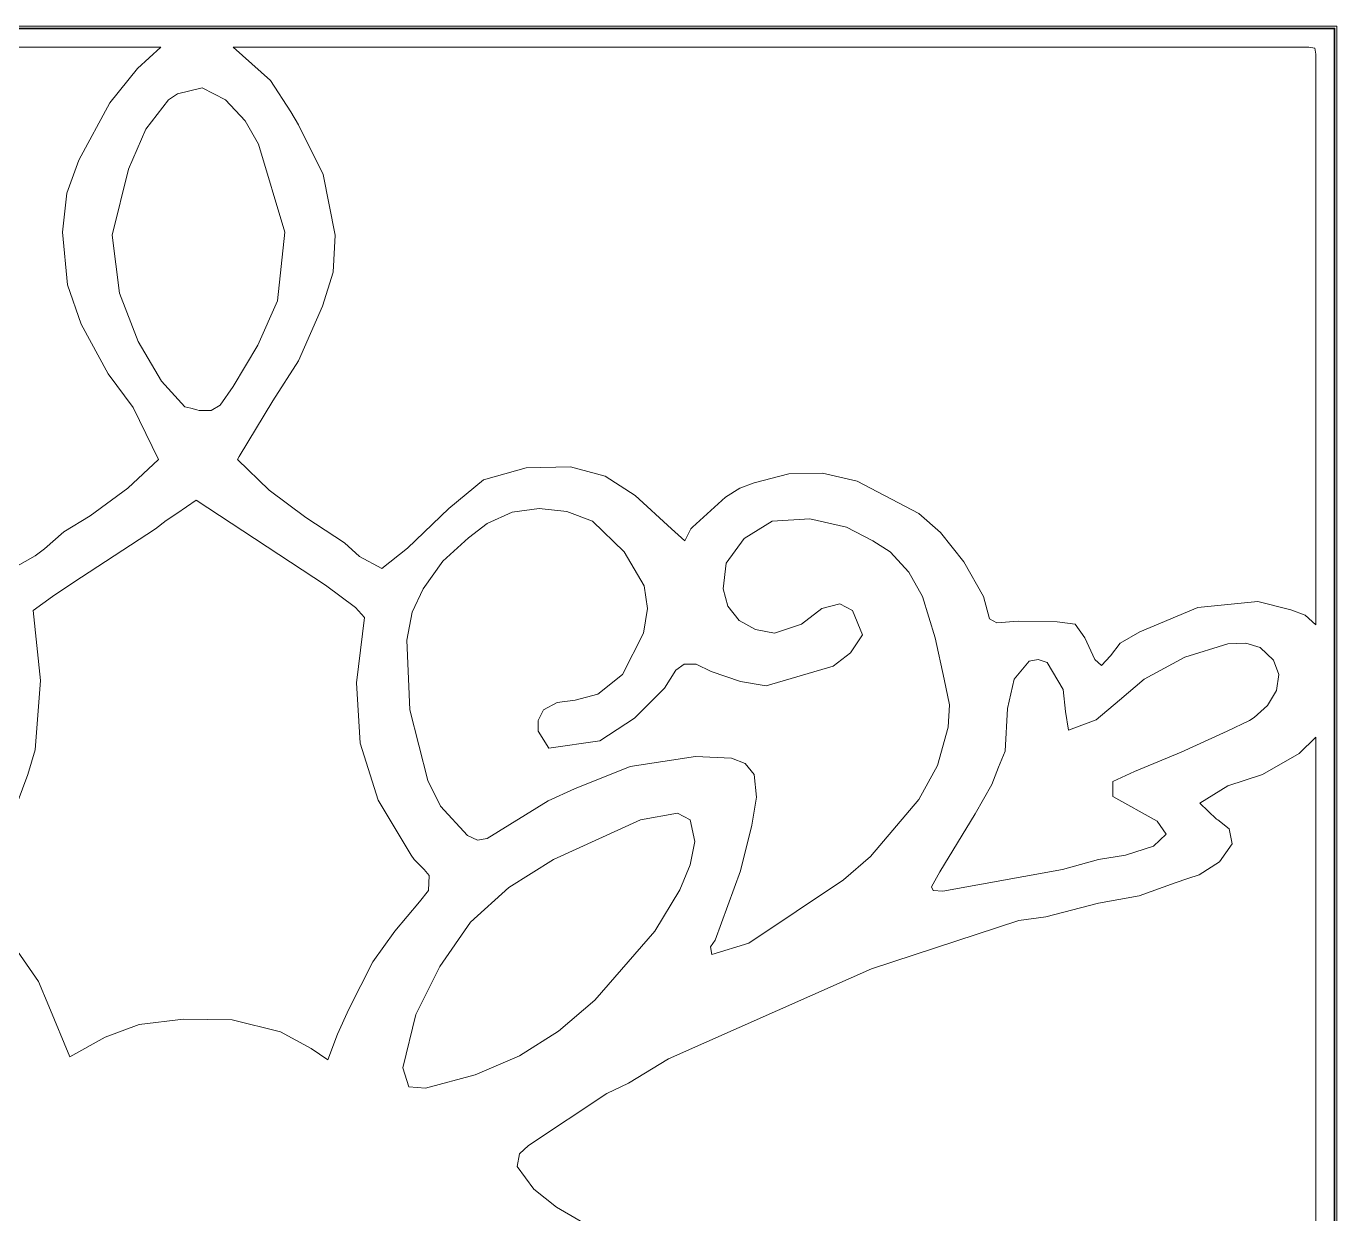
# Model space of a CAD drawing. Header units: millimetres. Extents: x -423 to 44, y -358 to 68.
# Drawn here: x -368.2 to -324.62, y -299.22 to -259.75 of the extents above; entities that cross this region are included whole.
import ezdxf

# ---------------------------------------------------------------- set-up
doc = ezdxf.new("R2010")
doc.units = ezdxf.units.MM
doc.header["$MEASUREMENT"] = 0
doc.layers.add('Capa 1', color=7, linetype='Continuous')

msp = doc.modelspace()

# ---------------------------------------------------------------- linework, layer by layer
at = {"layer": 'Capa 1', "color": 250, "lineweight": 5}
for points, knots in [([(-400.325, -335.45), (-400.325, -335.45), (-324.625, -335.45), (-324.625, -335.45), (-324.625, -335.45), (-324.625, -335.45), (-324.625, -259.75), (-324.625, -259.75), (-324.625, -259.75), (-324.625, -259.75), (-400.325, -259.75), (-400.325, -259.75), (-400.325, -259.75), (-400.325, -259.75), (-400.325, -335.45), (-400.325, -335.45)], [0, 0, 0, 0, 0.2, 0.2, 0.2, 0.2, 0.4, 0.4, 0.4, 0.4, 0.6, 0.6, 0.6, 0.6, 1, 1, 1, 1]), ([(-399.625, -279.55), (-399.625, -279.55), (-399.05, -279.1499), (-399.05, -279.1499), (-399.05, -279.1499), (-399.05, -279.1499), (-398.3, -278.925), (-398.3, -278.925), (-398.3, -278.925), (-398.3, -278.925), (-396.75, -278.85), (-396.75, -278.85), (-396.75, -278.85), (-396.75, -278.85), (-394.625, -279.35), (-394.625, -279.35), (-394.625, -279.35), (-394.625, -279.35), (-393.55, -279.9), (-393.55, -279.9), (-393.55, -279.9), (-393.55, -279.9), (-392.825, -280.55), (-392.825, -280.55), (-392.825, -280.55), (-392.825, -280.55), (-392.65, -280.825), (-392.65, -280.825), (-392.65, -280.825), (-392.65, -280.825), (-392.35, -280.9249), (-392.35, -280.9249), (-392.35, -280.9249), (-392.35, -280.9249), (-392.1, -280.175), (-392.1, -280.175), (-392.1, -280.175), (-392.1, -280.175), (-391.75, -279.725), (-391.75, -279.725), (-391.75, -279.725), (-391.75, -279.725), (-391.25, -279.475), (-391.25, -279.475), (-391.25, -279.475), (-391.25, -279.475), (-390.075, -279.4), (-390.075, -279.4), (-390.075, -279.4), (-390.075, -279.4), (-389.05, -279.525), (-389.05, -279.525), (-389.05, -279.525), (-389.05, -279.525), (-388.825, -279.35), (-388.825, -279.35), (-388.825, -279.35), (-388.825, -279.35), (-388.625, -278.825), (-388.625, -278.825), (-388.625, -278.825), (-388.625, -278.825), (-388.25, -278.075), (-388.25, -278.075), (-388.25, -278.075), (-388.25, -278.075), (-387.35, -276.775), (-387.35, -276.775), (-387.35, -276.775), (-387.35, -276.775), (-386.525, -275.95), (-386.525, -275.95), (-386.525, -275.95), (-386.525, -275.95), (-385.55, -275.275), (-385.55, -275.275), (-385.55, -275.275), (-385.55, -275.275), (-384.375, -274.825), (-384.375, -274.825), (-384.375, -274.825), (-384.375, -274.825), (-383.05, -274.55), (-383.05, -274.55), (-383.05, -274.55), (-383.05, -274.55), (-381.95, -274.525), (-381.95, -274.525), (-381.95, -274.525), (-381.95, -274.525), (-381.05, -274.7749), (-381.05, -274.7749), (-381.05, -274.7749), (-381.05, -274.7749), (-380.25, -275.075), (-380.25, -275.075), (-380.25, -275.075), (-380.25, -275.075), (-379.125, -276.075), (-379.125, -276.075), (-379.125, -276.075), (-379.125, -276.075), (-378.85, -276.375), (-378.85, -276.375), (-378.85, -276.375), (-378.85, -276.375), (-378.6, -276.75), (-378.6, -276.75), (-378.6, -276.75), (-378.6, -276.75), (-377.225, -275.45), (-377.225, -275.45), (-377.225, -275.45), (-377.225, -275.45), (-376.05, -274.65), (-376.05, -274.65), (-376.05, -274.65), (-376.05, -274.65), (-374.65, -274.275), (-374.65, -274.275), (-374.65, -274.275), (-374.65, -274.275), (-372.925, -274.425), (-372.925, -274.425), (-372.925, -274.425), (-372.925, -274.425), (-372.125, -274.65), (-372.125, -274.65), (-372.125, -274.65), (-372.125, -274.65), (-371.5, -275.025), (-371.5, -275.025), (-371.5, -275.025), (-371.5, -275.025), (-371.225, -275.3), (-371.225, -275.3), (-371.225, -275.3), (-371.225, -275.3), (-370.925, -275.5749), (-370.925, -275.5749), (-370.925, -275.5749), (-370.925, -275.5749), (-370.05, -276.275), (-370.05, -276.275), (-370.05, -276.275), (-370.05, -276.275), (-369.325, -277.1), (-369.325, -277.1), (-369.325, -277.1), (-369.325, -277.1), (-368.575, -277.725), (-368.575, -277.725), (-368.575, -277.725), (-368.575, -277.725), (-367.9, -277.3499), (-367.9, -277.3499), (-367.9, -277.3499), (-367.9, -277.3499), (-367.6, -277.125), (-367.6, -277.125), (-367.6, -277.125), (-367.6, -277.125), (-366.95, -276.55), (-366.95, -276.55), (-366.95, -276.55), (-366.95, -276.55), (-366.075, -276.025), (-366.075, -276.025), (-366.075, -276.025), (-366.075, -276.025), (-364.825, -275.1), (-364.825, -275.1), (-364.825, -275.1), (-364.825, -275.1), (-363.8, -274.15), (-363.8, -274.15), (-363.8, -274.15), (-363.8, -274.15), (-364.65, -272.425), (-364.65, -272.425), (-364.65, -272.425), (-364.65, -272.425), (-365.475, -271.3), (-365.475, -271.3), (-365.475, -271.3), (-365.475, -271.3), (-366.375, -269.65), (-366.375, -269.65), (-366.375, -269.65), (-366.375, -269.65), (-366.825, -268.35), (-366.825, -268.35), (-366.825, -268.35), (-366.825, -268.35), (-367, -266.6), (-367, -266.6), (-367, -266.6), (-367, -266.6), (-366.85, -265.3), (-366.85, -265.3), (-366.85, -265.3), (-366.85, -265.3), (-366.45, -264.2), (-366.45, -264.2), (-366.45, -264.2), (-366.45, -264.2), (-365.425, -262.3), (-365.425, -262.3), (-365.425, -262.3), (-365.425, -262.3), (-364.5, -261.15), (-364.5, -261.15), (-364.5, -261.15), (-364.5, -261.15), (-363.725, -260.45), (-363.725, -260.45), (-363.725, -260.45), (-363.725, -260.45), (-398.2, -260.45), (-398.2, -260.45), (-398.2, -260.45), (-398.2, -260.45), (-399.175, -260.425), (-399.175, -260.425), (-399.175, -260.425), (-399.175, -260.425), (-399.6, -260.525), (-399.6, -260.525), (-399.6, -260.525), (-399.6, -260.525), (-399.625, -262.375), (-399.625, -262.375), (-399.625, -262.375), (-399.625, -262.375), (-399.625, -279.55), (-399.625, -279.55)], [0, 0, 0, 0, 0.0166667, 0.0166667, 0.0166667, 0.0166667, 0.0333333, 0.0333333, 0.0333333, 0.0333333, 0.05, 0.05, 0.05, 0.05, 0.0666667, 0.0666667, 0.0666667, 0.0666667, 0.0833333, 0.0833333, 0.0833333, 0.0833333, 0.1, 0.1, 0.1, 0.1, 0.1166667, 0.1166667, 0.1166667, 0.1166667, 0.1333333, 0.1333333, 0.1333333, 0.1333333, 0.15, 0.15, 0.15, 0.15, 0.1666667, 0.1666667, 0.1666667, 0.1666667, 0.1833333, 0.1833333, 0.1833333, 0.1833333, 0.2, 0.2, 0.2, 0.2, 0.2166667, 0.2166667, 0.2166667, 0.2166667, 0.2333333, 0.2333333, 0.2333333, 0.2333333, 0.25, 0.25, 0.25, 0.25, 0.2666667, 0.2666667, 0.2666667, 0.2666667, 0.2833333, 0.2833333, 0.2833333, 0.2833333, 0.3, 0.3, 0.3, 0.3, 0.3166667, 0.3166667, 0.3166667, 0.3166667, 0.3333333, 0.3333333, 0.3333333, 0.3333333, 0.35, 0.35, 0.35, 0.35, 0.3666667, 0.3666667, 0.3666667, 0.3666667, 0.3833333, 0.3833333, 0.3833333, 0.3833333, 0.4, 0.4, 0.4, 0.4, 0.4166667, 0.4166667, 0.4166667, 0.4166667, 0.4333333, 0.4333333, 0.4333333, 0.4333333, 0.45, 0.45, 0.45, 0.45, 0.4666667, 0.4666667, 0.4666667, 0.4666667, 0.4833333, 0.4833333, 0.4833333, 0.4833333, 0.5, 0.5, 0.5, 0.5, 0.5166667, 0.5166667, 0.5166667, 0.5166667, 0.5333333, 0.5333333, 0.5333333, 0.5333333, 0.55, 0.55, 0.55, 0.55, 0.5666667, 0.5666667, 0.5666667, 0.5666667, 0.5833333, 0.5833333, 0.5833333, 0.5833333, 0.6, 0.6, 0.6, 0.6, 0.6166667, 0.6166667, 0.6166667, 0.6166667, 0.6333333, 0.6333333, 0.6333333, 0.6333333, 0.65, 0.65, 0.65, 0.65, 0.6666667, 0.6666667, 0.6666667, 0.6666667, 0.6833333, 0.6833333, 0.6833333, 0.6833333, 0.7, 0.7, 0.7, 0.7, 0.7166667, 0.7166667, 0.7166667, 0.7166667, 0.7333333, 0.7333333, 0.7333333, 0.7333333, 0.75, 0.75, 0.75, 0.75, 0.7666667, 0.7666667, 0.7666667, 0.7666667, 0.7833333, 0.7833333, 0.7833333, 0.7833333, 0.8, 0.8, 0.8, 0.8, 0.8166667, 0.8166667, 0.8166667, 0.8166667, 0.8333333, 0.8333333, 0.8333333, 0.8333333, 0.85, 0.85, 0.85, 0.85, 0.8666667, 0.8666667, 0.8666667, 0.8666667, 0.8833333, 0.8833333, 0.8833333, 0.8833333, 0.9, 0.9, 0.9, 0.9, 0.9166667, 0.9166667, 0.9166667, 0.9166667, 0.9333333, 0.9333333, 0.9333333, 0.9333333, 0.95, 0.95, 0.95, 0.95, 0.9666667, 0.9666667, 0.9666667, 0.9666667, 1, 1, 1, 1]), ([(-357.925, -266.7), (-357.925, -266.7), (-358, -267.925), (-358, -267.925), (-358, -267.925), (-358, -267.925), (-358.35, -269.05), (-358.35, -269.05), (-358.35, -269.05), (-358.35, -269.05), (-359.15, -270.875), (-359.15, -270.875), (-359.15, -270.875), (-359.15, -270.875), (-360, -272.1999), (-360, -272.1999), (-360, -272.1999), (-360, -272.1999), (-361.125, -274.05), (-361.125, -274.05), (-361.125, -274.05), (-361.125, -274.05), (-361.175, -274.15), (-361.175, -274.15), (-361.175, -274.15), (-361.175, -274.15), (-360.125, -275.1749), (-360.125, -275.1749), (-360.125, -275.1749), (-360.125, -275.1749), (-358.9, -276.075), (-358.9, -276.075), (-358.9, -276.075), (-358.9, -276.075), (-357.625, -276.925), (-357.625, -276.925), (-357.625, -276.925), (-357.625, -276.925), (-357.125, -277.375), (-357.125, -277.375), (-357.125, -277.375), (-357.125, -277.375), (-356.375, -277.775), (-356.375, -277.775), (-356.375, -277.775), (-356.375, -277.775), (-355.525, -277.1), (-355.525, -277.1), (-355.525, -277.1), (-355.525, -277.1), (-354.15, -275.7749), (-354.15, -275.7749), (-354.15, -275.7749), (-354.15, -275.7749), (-353, -274.825), (-353, -274.825), (-353, -274.825), (-353, -274.825), (-351.575, -274.425), (-351.575, -274.425), (-351.575, -274.425), (-351.575, -274.425), (-350.1, -274.4), (-350.1, -274.4), (-350.1, -274.4), (-350.1, -274.4), (-348.95, -274.7), (-348.95, -274.7), (-348.95, -274.7), (-348.95, -274.7), (-347.95, -275.35), (-347.95, -275.35), (-347.95, -275.35), (-347.95, -275.35), (-346.75, -276.45), (-346.75, -276.45), (-346.75, -276.45), (-346.75, -276.45), (-346.3, -276.85), (-346.3, -276.85), (-346.3, -276.85), (-346.3, -276.85), (-346.1, -276.45), (-346.1, -276.45), (-346.1, -276.45), (-346.1, -276.45), (-346.05, -276.4), (-346.05, -276.4), (-346.05, -276.4), (-346.05, -276.4), (-344.95, -275.4), (-344.95, -275.4), (-344.95, -275.4), (-344.95, -275.4), (-344.475, -275.1), (-344.475, -275.1), (-344.475, -275.1), (-344.475, -275.1), (-344, -274.925), (-344, -274.925), (-344, -274.925), (-344, -274.925), (-342.85, -274.625), (-342.85, -274.625), (-342.85, -274.625), (-342.85, -274.625), (-341.725, -274.6), (-341.725, -274.6), (-341.725, -274.6), (-341.725, -274.6), (-340.575, -274.875), (-340.575, -274.875), (-340.575, -274.875), (-340.575, -274.875), (-338.525, -275.95), (-338.525, -275.95), (-338.525, -275.95), (-338.525, -275.95), (-337.8, -276.575), (-337.8, -276.575), (-337.8, -276.575), (-337.8, -276.575), (-337.025, -277.5499), (-337.025, -277.5499), (-337.025, -277.5499), (-337.025, -277.5499), (-336.375, -278.7), (-336.375, -278.7), (-336.375, -278.7), (-336.375, -278.7), (-336.175, -279.45), (-336.175, -279.45), (-336.175, -279.45), (-336.175, -279.45), (-335.925, -279.575), (-335.925, -279.575), (-335.925, -279.575), (-335.925, -279.575), (-335.225, -279.525), (-335.225, -279.525), (-335.225, -279.525), (-335.225, -279.525), (-333.925, -279.55), (-333.925, -279.55), (-333.925, -279.55), (-333.925, -279.55), (-333.325, -279.625), (-333.325, -279.625), (-333.325, -279.625), (-333.325, -279.625), (-333, -280.075), (-333, -280.075), (-333, -280.075), (-333, -280.075), (-332.675, -280.8), (-332.675, -280.8), (-332.675, -280.8), (-332.675, -280.8), (-332.45, -281), (-332.45, -281), (-332.45, -281), (-332.45, -281), (-332.15, -280.675), (-332.15, -280.675), (-332.15, -280.675), (-332.15, -280.675), (-331.825, -280.25), (-331.825, -280.25), (-331.825, -280.25), (-331.825, -280.25), (-331.175, -279.875), (-331.175, -279.875), (-331.175, -279.875), (-331.175, -279.875), (-329.25, -279.075), (-329.25, -279.075), (-329.25, -279.075), (-329.25, -279.075), (-327.25, -278.875), (-327.25, -278.875), (-327.25, -278.875), (-327.25, -278.875), (-326.15, -279.1499), (-326.15, -279.1499), (-326.15, -279.1499), (-326.15, -279.1499), (-325.675, -279.325), (-325.675, -279.325), (-325.675, -279.325), (-325.675, -279.325), (-325.325, -279.65), (-325.325, -279.65), (-325.325, -279.65), (-325.325, -279.65), (-325.325, -260.675), (-325.325, -260.675), (-325.325, -260.675), (-325.325, -260.675), (-325.35, -260.475), (-325.35, -260.475), (-325.35, -260.475), (-325.35, -260.475), (-325.55, -260.45), (-325.55, -260.45), (-325.55, -260.45), (-325.55, -260.45), (-361.325, -260.45), (-361.325, -260.45), (-361.325, -260.45), (-361.325, -260.45), (-360.075, -261.55), (-360.075, -261.55), (-360.075, -261.55), (-360.075, -261.55), (-359.4, -262.6), (-359.4, -262.6), (-359.4, -262.6), (-359.4, -262.6), (-359.15, -263.025), (-359.15, -263.025), (-359.15, -263.025), (-359.15, -263.025), (-358.325, -264.675), (-358.325, -264.675), (-358.325, -264.675), (-358.325, -264.675), (-357.925, -266.7), (-357.925, -266.7)], [0, 0, 0, 0, 0.0172414, 0.0172414, 0.0172414, 0.0172414, 0.0344828, 0.0344828, 0.0344828, 0.0344828, 0.0517241, 0.0517241, 0.0517241, 0.0517241, 0.0689655, 0.0689655, 0.0689655, 0.0689655, 0.0862069, 0.0862069, 0.0862069, 0.0862069, 0.1034483, 0.1034483, 0.1034483, 0.1034483, 0.1206897, 0.1206897, 0.1206897, 0.1206897, 0.137931, 0.137931, 0.137931, 0.137931, 0.1551724, 0.1551724, 0.1551724, 0.1551724, 0.1724138, 0.1724138, 0.1724138, 0.1724138, 0.1896552, 0.1896552, 0.1896552, 0.1896552, 0.2068966, 0.2068966, 0.2068966, 0.2068966, 0.2241379, 0.2241379, 0.2241379, 0.2241379, 0.2413793, 0.2413793, 0.2413793, 0.2413793, 0.2586207, 0.2586207, 0.2586207, 0.2586207, 0.2758621, 0.2758621, 0.2758621, 0.2758621, 0.2931034, 0.2931034, 0.2931034, 0.2931034, 0.3103448, 0.3103448, 0.3103448, 0.3103448, 0.3275862, 0.3275862, 0.3275862, 0.3275862, 0.3448276, 0.3448276, 0.3448276, 0.3448276, 0.362069, 0.362069, 0.362069, 0.362069, 0.3793103, 0.3793103, 0.3793103, 0.3793103, 0.3965517, 0.3965517, 0.3965517, 0.3965517, 0.4137931, 0.4137931, 0.4137931, 0.4137931, 0.4310345, 0.4310345, 0.4310345, 0.4310345, 0.4482759, 0.4482759, 0.4482759, 0.4482759, 0.4655172, 0.4655172, 0.4655172, 0.4655172, 0.4827586, 0.4827586, 0.4827586, 0.4827586, 0.5, 0.5, 0.5, 0.5, 0.5172414, 0.5172414, 0.5172414, 0.5172414, 0.5344828, 0.5344828, 0.5344828, 0.5344828, 0.5517241, 0.5517241, 0.5517241, 0.5517241, 0.5689655, 0.5689655, 0.5689655, 0.5689655, 0.5862069, 0.5862069, 0.5862069, 0.5862069, 0.6034483, 0.6034483, 0.6034483, 0.6034483, 0.6206897, 0.6206897, 0.6206897, 0.6206897, 0.637931, 0.637931, 0.637931, 0.637931, 0.6551724, 0.6551724, 0.6551724, 0.6551724, 0.6724138, 0.6724138, 0.6724138, 0.6724138, 0.6896552, 0.6896552, 0.6896552, 0.6896552, 0.7068966, 0.7068966, 0.7068966, 0.7068966, 0.7241379, 0.7241379, 0.7241379, 0.7241379, 0.7413793, 0.7413793, 0.7413793, 0.7413793, 0.7586207, 0.7586207, 0.7586207, 0.7586207, 0.7758621, 0.7758621, 0.7758621, 0.7758621, 0.7931034, 0.7931034, 0.7931034, 0.7931034, 0.8103448, 0.8103448, 0.8103448, 0.8103448, 0.8275862, 0.8275862, 0.8275862, 0.8275862, 0.8448276, 0.8448276, 0.8448276, 0.8448276, 0.862069, 0.862069, 0.862069, 0.862069, 0.8793103, 0.8793103, 0.8793103, 0.8793103, 0.8965517, 0.8965517, 0.8965517, 0.8965517, 0.9137931, 0.9137931, 0.9137931, 0.9137931, 0.9310345, 0.9310345, 0.9310345, 0.9310345, 0.9482759, 0.9482759, 0.9482759, 0.9482759, 0.9655172, 0.9655172, 0.9655172, 0.9655172, 1, 1, 1, 1]), ([(-365.35, -266.7), (-365.35, -266.7), (-365.1, -268.6249), (-365.1, -268.6249), (-365.1, -268.6249), (-365.1, -268.6249), (-364.475, -270.225), (-364.475, -270.225), (-364.475, -270.225), (-364.475, -270.225), (-363.7, -271.55), (-363.7, -271.55), (-363.7, -271.55), (-363.7, -271.55), (-362.925, -272.3999), (-362.925, -272.3999), (-362.925, -272.3999), (-362.925, -272.3999), (-362.725, -272.45), (-362.725, -272.45), (-362.725, -272.45), (-362.725, -272.45), (-362.525, -272.5), (-362.525, -272.5), (-362.525, -272.5), (-362.525, -272.5), (-362.45, -272.525), (-362.45, -272.525), (-362.45, -272.525), (-362.45, -272.525), (-362.05, -272.525), (-362.05, -272.525), (-362.05, -272.525), (-362.05, -272.525), (-361.75, -272.35), (-361.75, -272.35), (-361.75, -272.35), (-361.75, -272.35), (-361.325, -271.725), (-361.325, -271.725), (-361.325, -271.725), (-361.325, -271.725), (-360.5, -270.35), (-360.5, -270.35), (-360.5, -270.35), (-360.5, -270.35), (-359.85, -268.875), (-359.85, -268.875), (-359.85, -268.875), (-359.85, -268.875), (-359.6, -266.6), (-359.6, -266.6), (-359.6, -266.6), (-359.6, -266.6), (-360.475, -263.675), (-360.475, -263.675), (-360.475, -263.675), (-360.475, -263.675), (-360.925, -262.9), (-360.925, -262.9), (-360.925, -262.9), (-360.925, -262.9), (-361.575, -262.2), (-361.575, -262.2), (-361.575, -262.2), (-361.575, -262.2), (-362.35, -261.8), (-362.35, -261.8), (-362.35, -261.8), (-362.35, -261.8), (-363.175, -262), (-363.175, -262), (-363.175, -262), (-363.175, -262), (-363.475, -262.2), (-363.475, -262.2), (-363.475, -262.2), (-363.475, -262.2), (-364.225, -263.175), (-364.225, -263.175), (-364.225, -263.175), (-364.225, -263.175), (-364.8, -264.5), (-364.8, -264.5), (-364.8, -264.5), (-364.8, -264.5), (-365.35, -266.7), (-365.35, -266.7)], [0, 0, 0, 0, 0.0434783, 0.0434783, 0.0434783, 0.0434783, 0.0869565, 0.0869565, 0.0869565, 0.0869565, 0.1304348, 0.1304348, 0.1304348, 0.1304348, 0.173913, 0.173913, 0.173913, 0.173913, 0.2173913, 0.2173913, 0.2173913, 0.2173913, 0.2608696, 0.2608696, 0.2608696, 0.2608696, 0.3043478, 0.3043478, 0.3043478, 0.3043478, 0.3478261, 0.3478261, 0.3478261, 0.3478261, 0.3913043, 0.3913043, 0.3913043, 0.3913043, 0.4347826, 0.4347826, 0.4347826, 0.4347826, 0.4782609, 0.4782609, 0.4782609, 0.4782609, 0.5217391, 0.5217391, 0.5217391, 0.5217391, 0.5652174, 0.5652174, 0.5652174, 0.5652174, 0.6086957, 0.6086957, 0.6086957, 0.6086957, 0.6521739, 0.6521739, 0.6521739, 0.6521739, 0.6956522, 0.6956522, 0.6956522, 0.6956522, 0.7391304, 0.7391304, 0.7391304, 0.7391304, 0.7826087, 0.7826087, 0.7826087, 0.7826087, 0.826087, 0.826087, 0.826087, 0.826087, 0.8695652, 0.8695652, 0.8695652, 0.8695652, 0.9130435, 0.9130435, 0.9130435, 0.9130435, 1, 1, 1, 1]), ([(-367.975, -279.175), (-367.975, -279.175), (-367.725, -281.5), (-367.725, -281.5), (-367.725, -281.5), (-367.725, -281.5), (-367.9, -283.8), (-367.9, -283.8), (-367.9, -283.8), (-367.9, -283.8), (-368.15, -284.625), (-368.15, -284.625), (-368.15, -284.625), (-368.15, -284.625), (-368.5, -285.575), (-368.5, -285.575), (-368.5, -285.575), (-368.5, -285.575), (-368.975, -286.425), (-368.975, -286.425), (-368.975, -286.425), (-368.975, -286.425), (-369.2, -286.8), (-369.2, -286.8), (-369.2, -286.8), (-369.2, -286.8), (-369.9, -287.7), (-369.9, -287.7), (-369.9, -287.7), (-369.9, -287.7), (-370.1, -287.8), (-370.1, -287.8), (-370.1, -287.8), (-370.1, -287.8), (-370.175, -288.025), (-370.175, -288.025), (-370.175, -288.025), (-370.175, -288.025), (-369.925, -288.6749), (-369.925, -288.6749), (-369.925, -288.6749), (-369.925, -288.6749), (-369.5, -289.05), (-369.5, -289.05), (-369.5, -289.05), (-369.5, -289.05), (-367.8, -291.5), (-367.8, -291.5), (-367.8, -291.5), (-367.8, -291.5), (-367.45, -292.325), (-367.45, -292.325), (-367.45, -292.325), (-367.45, -292.325), (-366.75, -294), (-366.75, -294), (-366.75, -294), (-366.75, -294), (-365.575, -293.35), (-365.575, -293.35), (-365.575, -293.35), (-365.575, -293.35), (-364.45, -292.925), (-364.45, -292.925), (-364.45, -292.925), (-364.45, -292.925), (-362.975, -292.75), (-362.975, -292.75), (-362.975, -292.75), (-362.975, -292.75), (-361.35, -292.775), (-361.35, -292.775), (-361.35, -292.775), (-361.35, -292.775), (-359.75, -293.175), (-359.75, -293.175), (-359.75, -293.175), (-359.75, -293.175), (-358.725, -293.725), (-358.725, -293.725), (-358.725, -293.725), (-358.725, -293.725), (-358.175, -294.1), (-358.175, -294.1), (-358.175, -294.1), (-358.175, -294.1), (-357.85, -293.25), (-357.85, -293.25), (-357.85, -293.25), (-357.85, -293.25), (-357.475, -292.425), (-357.475, -292.425), (-357.475, -292.425), (-357.475, -292.425), (-356.675, -290.8499), (-356.675, -290.8499), (-356.675, -290.8499), (-356.675, -290.8499), (-355.95, -289.825), (-355.95, -289.825), (-355.95, -289.825), (-355.95, -289.825), (-355.125, -288.85), (-355.125, -288.85), (-355.125, -288.85), (-355.125, -288.85), (-354.825, -288.4749), (-354.825, -288.4749), (-354.825, -288.4749), (-354.825, -288.4749), (-354.8, -287.975), (-354.8, -287.975), (-354.8, -287.975), (-354.8, -287.975), (-354.975, -287.775), (-354.975, -287.775), (-354.975, -287.775), (-354.975, -287.775), (-355.3, -287.45), (-355.3, -287.45), (-355.3, -287.45), (-355.3, -287.45), (-355.4, -287.3), (-355.4, -287.3), (-355.4, -287.3), (-355.4, -287.3), (-356.5, -285.475), (-356.5, -285.475), (-356.5, -285.475), (-356.5, -285.475), (-357.1, -283.575), (-357.1, -283.575), (-357.1, -283.575), (-357.1, -283.575), (-357.225, -281.575), (-357.225, -281.575), (-357.225, -281.575), (-357.225, -281.575), (-356.95, -279.4), (-356.95, -279.4), (-356.95, -279.4), (-356.95, -279.4), (-357.25, -279.075), (-357.25, -279.075), (-357.25, -279.075), (-357.25, -279.075), (-358.25, -278.325), (-358.25, -278.325), (-358.25, -278.325), (-358.25, -278.325), (-362.55, -275.5), (-362.55, -275.5), (-362.55, -275.5), (-362.55, -275.5), (-363.2, -275.95), (-363.2, -275.95), (-363.2, -275.95), (-363.2, -275.95), (-363.55, -276.175), (-363.55, -276.175), (-363.55, -276.175), (-363.55, -276.175), (-363.9, -276.45), (-363.9, -276.45), (-363.9, -276.45), (-363.9, -276.45), (-366.65, -278.25), (-366.65, -278.25), (-366.65, -278.25), (-366.65, -278.25), (-367.325, -278.7), (-367.325, -278.7), (-367.325, -278.7), (-367.325, -278.7), (-367.975, -279.175), (-367.975, -279.175)], [0, 0, 0, 0, 0.0222222, 0.0222222, 0.0222222, 0.0222222, 0.0444444, 0.0444444, 0.0444444, 0.0444444, 0.0666667, 0.0666667, 0.0666667, 0.0666667, 0.0888889, 0.0888889, 0.0888889, 0.0888889, 0.1111111, 0.1111111, 0.1111111, 0.1111111, 0.1333333, 0.1333333, 0.1333333, 0.1333333, 0.1555556, 0.1555556, 0.1555556, 0.1555556, 0.1777778, 0.1777778, 0.1777778, 0.1777778, 0.2, 0.2, 0.2, 0.2, 0.2222222, 0.2222222, 0.2222222, 0.2222222, 0.2444444, 0.2444444, 0.2444444, 0.2444444, 0.2666667, 0.2666667, 0.2666667, 0.2666667, 0.2888889, 0.2888889, 0.2888889, 0.2888889, 0.3111111, 0.3111111, 0.3111111, 0.3111111, 0.3333333, 0.3333333, 0.3333333, 0.3333333, 0.3555556, 0.3555556, 0.3555556, 0.3555556, 0.3777778, 0.3777778, 0.3777778, 0.3777778, 0.4, 0.4, 0.4, 0.4, 0.4222222, 0.4222222, 0.4222222, 0.4222222, 0.4444444, 0.4444444, 0.4444444, 0.4444444, 0.4666667, 0.4666667, 0.4666667, 0.4666667, 0.4888889, 0.4888889, 0.4888889, 0.4888889, 0.5111111, 0.5111111, 0.5111111, 0.5111111, 0.5333333, 0.5333333, 0.5333333, 0.5333333, 0.5555556, 0.5555556, 0.5555556, 0.5555556, 0.5777778, 0.5777778, 0.5777778, 0.5777778, 0.6, 0.6, 0.6, 0.6, 0.6222222, 0.6222222, 0.6222222, 0.6222222, 0.6444444, 0.6444444, 0.6444444, 0.6444444, 0.6666667, 0.6666667, 0.6666667, 0.6666667, 0.6888889, 0.6888889, 0.6888889, 0.6888889, 0.7111111, 0.7111111, 0.7111111, 0.7111111, 0.7333333, 0.7333333, 0.7333333, 0.7333333, 0.7555556, 0.7555556, 0.7555556, 0.7555556, 0.7777778, 0.7777778, 0.7777778, 0.7777778, 0.8, 0.8, 0.8, 0.8, 0.8222222, 0.8222222, 0.8222222, 0.8222222, 0.8444444, 0.8444444, 0.8444444, 0.8444444, 0.8666667, 0.8666667, 0.8666667, 0.8666667, 0.8888889, 0.8888889, 0.8888889, 0.8888889, 0.9111111, 0.9111111, 0.9111111, 0.9111111, 0.9333333, 0.9333333, 0.9333333, 0.9333333, 0.9555556, 0.9555556, 0.9555556, 0.9555556, 1, 1, 1, 1]), ([(-355.55, -280.15), (-355.55, -280.15), (-355.45, -282.475), (-355.45, -282.475), (-355.45, -282.475), (-355.45, -282.475), (-354.85, -284.825), (-354.85, -284.825), (-354.85, -284.825), (-354.85, -284.825), (-354.425, -285.675), (-354.425, -285.675), (-354.425, -285.675), (-354.425, -285.675), (-353.525, -286.65), (-353.525, -286.65), (-353.525, -286.65), (-353.525, -286.65), (-353.2, -286.8), (-353.2, -286.8), (-353.2, -286.8), (-353.2, -286.8), (-352.875, -286.75), (-352.875, -286.75), (-352.875, -286.75), (-352.875, -286.75), (-350.85, -285.4999), (-350.85, -285.4999), (-350.85, -285.4999), (-350.85, -285.4999), (-349.975, -285.0999), (-349.975, -285.0999), (-349.975, -285.0999), (-349.975, -285.0999), (-348.125, -284.35), (-348.125, -284.35), (-348.125, -284.35), (-348.125, -284.35), (-345.95, -284.025), (-345.95, -284.025), (-345.95, -284.025), (-345.95, -284.025), (-344.75, -284.075), (-344.75, -284.075), (-344.75, -284.075), (-344.75, -284.075), (-344.3, -284.25), (-344.3, -284.25), (-344.3, -284.25), (-344.3, -284.25), (-344, -284.625), (-344, -284.625), (-344, -284.625), (-344, -284.625), (-343.925, -285.375), (-343.925, -285.375), (-343.925, -285.375), (-343.925, -285.375), (-344.075, -286.3), (-344.075, -286.3), (-344.075, -286.3), (-344.075, -286.3), (-344.45, -287.825), (-344.45, -287.825), (-344.45, -287.825), (-344.45, -287.825), (-345.3, -290.125), (-345.3, -290.125), (-345.3, -290.125), (-345.3, -290.125), (-345.45, -290.35), (-345.45, -290.35), (-345.45, -290.35), (-345.45, -290.35), (-345.4, -290.6), (-345.4, -290.6), (-345.4, -290.6), (-345.4, -290.6), (-344.175, -290.225), (-344.175, -290.225), (-344.175, -290.225), (-344.175, -290.225), (-341.025, -288.125), (-341.025, -288.125), (-341.025, -288.125), (-341.025, -288.125), (-340.125, -287.35), (-340.125, -287.35), (-340.125, -287.35), (-340.125, -287.35), (-338.525, -285.45), (-338.525, -285.45), (-338.525, -285.45), (-338.525, -285.45), (-337.9, -284.325), (-337.9, -284.325), (-337.9, -284.325), (-337.9, -284.325), (-337.55, -283.05), (-337.55, -283.05), (-337.55, -283.05), (-337.55, -283.05), (-337.5, -282.3), (-337.5, -282.3), (-337.5, -282.3), (-337.5, -282.3), (-337.675, -281.45), (-337.675, -281.45), (-337.675, -281.45), (-337.675, -281.45), (-337.975, -280.075), (-337.975, -280.075), (-337.975, -280.075), (-337.975, -280.075), (-338.4, -278.7), (-338.4, -278.7), (-338.4, -278.7), (-338.4, -278.7), (-338.85, -277.9), (-338.85, -277.9), (-338.85, -277.9), (-338.85, -277.9), (-339.475, -277.225), (-339.475, -277.225), (-339.475, -277.225), (-339.475, -277.225), (-340.05, -276.85), (-340.05, -276.85), (-340.05, -276.85), (-340.05, -276.85), (-340.925, -276.4), (-340.925, -276.4), (-340.925, -276.4), (-340.925, -276.4), (-342.15, -276.125), (-342.15, -276.125), (-342.15, -276.125), (-342.15, -276.125), (-343.4, -276.2), (-343.4, -276.2), (-343.4, -276.2), (-343.4, -276.2), (-344.325, -276.775), (-344.325, -276.775), (-344.325, -276.775), (-344.325, -276.775), (-344.925, -277.6), (-344.925, -277.6), (-344.925, -277.6), (-344.925, -277.6), (-345.025, -278.45), (-345.025, -278.45), (-345.025, -278.45), (-345.025, -278.45), (-344.875, -279.025), (-344.875, -279.025), (-344.875, -279.025), (-344.875, -279.025), (-344.5, -279.5), (-344.5, -279.5), (-344.5, -279.5), (-344.5, -279.5), (-343.95, -279.8), (-343.95, -279.8), (-343.95, -279.8), (-343.95, -279.8), (-343.325, -279.925), (-343.325, -279.925), (-343.325, -279.925), (-343.325, -279.925), (-342.425, -279.625), (-342.425, -279.625), (-342.425, -279.625), (-342.425, -279.625), (-341.75, -279.1), (-341.75, -279.1), (-341.75, -279.1), (-341.75, -279.1), (-341.15, -278.9499), (-341.15, -278.9499), (-341.15, -278.9499), (-341.15, -278.9499), (-340.725, -279.175), (-340.725, -279.175), (-340.725, -279.175), (-340.725, -279.175), (-340.4, -279.975), (-340.4, -279.975), (-340.4, -279.975), (-340.4, -279.975), (-340.8, -280.575), (-340.8, -280.575), (-340.8, -280.575), (-340.8, -280.575), (-341.375, -281.025), (-341.375, -281.025), (-341.375, -281.025), (-341.375, -281.025), (-343.6, -281.675), (-343.6, -281.675), (-343.6, -281.675), (-343.6, -281.675), (-344.45, -281.5249), (-344.45, -281.5249), (-344.45, -281.5249), (-344.45, -281.5249), (-345.425, -281.2), (-345.425, -281.2), (-345.425, -281.2), (-345.425, -281.2), (-345.925, -280.95), (-345.925, -280.95), (-345.925, -280.95), (-345.925, -280.95), (-346.325, -280.95), (-346.325, -280.95), (-346.325, -280.95), (-346.325, -280.95), (-346.6, -281.15), (-346.6, -281.15), (-346.6, -281.15), (-346.6, -281.15), (-346.975, -281.75), (-346.975, -281.75), (-346.975, -281.75), (-346.975, -281.75), (-347.975, -282.75), (-347.975, -282.75), (-347.975, -282.75), (-347.975, -282.75), (-349.125, -283.5), (-349.125, -283.5), (-349.125, -283.5), (-349.125, -283.5), (-350.825, -283.75), (-350.825, -283.75), (-350.825, -283.75), (-350.825, -283.75), (-351.175, -283.175), (-351.175, -283.175), (-351.175, -283.175), (-351.175, -283.175), (-351.175, -282.825), (-351.175, -282.825), (-351.175, -282.825), (-351.175, -282.825), (-351, -282.475), (-351, -282.475), (-351, -282.475), (-351, -282.475), (-350.55, -282.225), (-350.55, -282.225), (-350.55, -282.225), (-350.55, -282.225), (-349.95, -282.15), (-349.95, -282.15), (-349.95, -282.15), (-349.95, -282.15), (-349.2, -281.95), (-349.2, -281.95), (-349.2, -281.95), (-349.2, -281.95), (-348.375, -281.3), (-348.375, -281.3), (-348.375, -281.3), (-348.375, -281.3), (-347.675, -279.925), (-347.675, -279.925), (-347.675, -279.925), (-347.675, -279.925), (-347.55, -279.1), (-347.55, -279.1), (-347.55, -279.1), (-347.55, -279.1), (-347.65, -278.3499), (-347.65, -278.3499), (-347.65, -278.3499), (-347.65, -278.3499), (-348.325, -277.225), (-348.325, -277.225), (-348.325, -277.225), (-348.325, -277.225), (-349.375, -276.2), (-349.375, -276.2), (-349.375, -276.2), (-349.375, -276.2), (-350.225, -275.875), (-350.225, -275.875), (-350.225, -275.875), (-350.225, -275.875), (-351.15, -275.7749), (-351.15, -275.7749), (-351.15, -275.7749), (-351.15, -275.7749), (-352.05, -275.9), (-352.05, -275.9), (-352.05, -275.9), (-352.05, -275.9), (-352.875, -276.275), (-352.875, -276.275), (-352.875, -276.275), (-352.875, -276.275), (-353.5, -276.75), (-353.5, -276.75), (-353.5, -276.75), (-353.5, -276.75), (-354.35, -277.525), (-354.35, -277.525), (-354.35, -277.525), (-354.35, -277.525), (-355, -278.45), (-355, -278.45), (-355, -278.45), (-355, -278.45), (-355.375, -279.225), (-355.375, -279.225), (-355.375, -279.225), (-355.375, -279.225), (-355.55, -280.15), (-355.55, -280.15)], [0, 0, 0, 0, 0.0123457, 0.0123457, 0.0123457, 0.0123457, 0.0246914, 0.0246914, 0.0246914, 0.0246914, 0.037037, 0.037037, 0.037037, 0.037037, 0.0493827, 0.0493827, 0.0493827, 0.0493827, 0.0617284, 0.0617284, 0.0617284, 0.0617284, 0.0740741, 0.0740741, 0.0740741, 0.0740741, 0.0864198, 0.0864198, 0.0864198, 0.0864198, 0.0987654, 0.0987654, 0.0987654, 0.0987654, 0.1111111, 0.1111111, 0.1111111, 0.1111111, 0.1234568, 0.1234568, 0.1234568, 0.1234568, 0.1358025, 0.1358025, 0.1358025, 0.1358025, 0.1481481, 0.1481481, 0.1481481, 0.1481481, 0.1604938, 0.1604938, 0.1604938, 0.1604938, 0.1728395, 0.1728395, 0.1728395, 0.1728395, 0.1851852, 0.1851852, 0.1851852, 0.1851852, 0.1975309, 0.1975309, 0.1975309, 0.1975309, 0.2098765, 0.2098765, 0.2098765, 0.2098765, 0.2222222, 0.2222222, 0.2222222, 0.2222222, 0.2345679, 0.2345679, 0.2345679, 0.2345679, 0.2469136, 0.2469136, 0.2469136, 0.2469136, 0.2592593, 0.2592593, 0.2592593, 0.2592593, 0.2716049, 0.2716049, 0.2716049, 0.2716049, 0.2839506, 0.2839506, 0.2839506, 0.2839506, 0.2962963, 0.2962963, 0.2962963, 0.2962963, 0.308642, 0.308642, 0.308642, 0.308642, 0.3209877, 0.3209877, 0.3209877, 0.3209877, 0.3333333, 0.3333333, 0.3333333, 0.3333333, 0.345679, 0.345679, 0.345679, 0.345679, 0.3580247, 0.3580247, 0.3580247, 0.3580247, 0.3703704, 0.3703704, 0.3703704, 0.3703704, 0.382716, 0.382716, 0.382716, 0.382716, 0.3950617, 0.3950617, 0.3950617, 0.3950617, 0.4074074, 0.4074074, 0.4074074, 0.4074074, 0.4197531, 0.4197531, 0.4197531, 0.4197531, 0.4320988, 0.4320988, 0.4320988, 0.4320988, 0.4444444, 0.4444444, 0.4444444, 0.4444444, 0.4567901, 0.4567901, 0.4567901, 0.4567901, 0.4691358, 0.4691358, 0.4691358, 0.4691358, 0.4814815, 0.4814815, 0.4814815, 0.4814815, 0.4938272, 0.4938272, 0.4938272, 0.4938272, 0.5061728, 0.5061728, 0.5061728, 0.5061728, 0.5185185, 0.5185185, 0.5185185, 0.5185185, 0.5308642, 0.5308642, 0.5308642, 0.5308642, 0.5432099, 0.5432099, 0.5432099, 0.5432099, 0.5555556, 0.5555556, 0.5555556, 0.5555556, 0.5679012, 0.5679012, 0.5679012, 0.5679012, 0.5802469, 0.5802469, 0.5802469, 0.5802469, 0.5925926, 0.5925926, 0.5925926, 0.5925926, 0.6049383, 0.6049383, 0.6049383, 0.6049383, 0.617284, 0.617284, 0.617284, 0.617284, 0.6296296, 0.6296296, 0.6296296, 0.6296296, 0.6419753, 0.6419753, 0.6419753, 0.6419753, 0.654321, 0.654321, 0.654321, 0.654321, 0.6666667, 0.6666667, 0.6666667, 0.6666667, 0.6790123, 0.6790123, 0.6790123, 0.6790123, 0.691358, 0.691358, 0.691358, 0.691358, 0.7037037, 0.7037037, 0.7037037, 0.7037037, 0.7160494, 0.7160494, 0.7160494, 0.7160494, 0.7283951, 0.7283951, 0.7283951, 0.7283951, 0.7407407, 0.7407407, 0.7407407, 0.7407407, 0.7530864, 0.7530864, 0.7530864, 0.7530864, 0.7654321, 0.7654321, 0.7654321, 0.7654321, 0.7777778, 0.7777778, 0.7777778, 0.7777778, 0.7901235, 0.7901235, 0.7901235, 0.7901235, 0.8024691, 0.8024691, 0.8024691, 0.8024691, 0.8148148, 0.8148148, 0.8148148, 0.8148148, 0.8271605, 0.8271605, 0.8271605, 0.8271605, 0.8395062, 0.8395062, 0.8395062, 0.8395062, 0.8518519, 0.8518519, 0.8518519, 0.8518519, 0.8641975, 0.8641975, 0.8641975, 0.8641975, 0.8765432, 0.8765432, 0.8765432, 0.8765432, 0.8888889, 0.8888889, 0.8888889, 0.8888889, 0.9012346, 0.9012346, 0.9012346, 0.9012346, 0.9135802, 0.9135802, 0.9135802, 0.9135802, 0.9259259, 0.9259259, 0.9259259, 0.9259259, 0.9382716, 0.9382716, 0.9382716, 0.9382716, 0.9506173, 0.9506173, 0.9506173, 0.9506173, 0.962963, 0.962963, 0.962963, 0.962963, 0.9753086, 0.9753086, 0.9753086, 0.9753086, 1, 1, 1, 1]), ([(-333.55, -283.15), (-333.55, -283.15), (-333.65, -282.525), (-333.65, -282.525), (-333.65, -282.525), (-333.65, -282.525), (-333.725, -281.8), (-333.725, -281.8), (-333.725, -281.8), (-333.725, -281.8), (-334.25, -280.9), (-334.25, -280.9), (-334.25, -280.9), (-334.25, -280.9), (-334.55, -280.8), (-334.55, -280.8), (-334.55, -280.8), (-334.55, -280.8), (-334.85, -280.85), (-334.85, -280.85), (-334.85, -280.85), (-334.85, -280.85), (-335.35, -281.45), (-335.35, -281.45), (-335.35, -281.45), (-335.35, -281.45), (-335.575, -282.425), (-335.575, -282.425), (-335.575, -282.425), (-335.575, -282.425), (-335.65, -283.85), (-335.65, -283.85), (-335.65, -283.85), (-335.65, -283.85), (-335.875, -284.375), (-335.875, -284.375), (-335.875, -284.375), (-335.875, -284.375), (-336.1, -284.95), (-336.1, -284.95), (-336.1, -284.95), (-336.1, -284.95), (-336.65, -285.925), (-336.65, -285.925), (-336.65, -285.925), (-336.65, -285.925), (-337.825, -287.85), (-337.825, -287.85), (-337.825, -287.85), (-337.825, -287.85), (-338.1, -288.35), (-338.1, -288.35), (-338.1, -288.35), (-338.1, -288.35), (-338.05, -288.4749), (-338.05, -288.4749), (-338.05, -288.4749), (-338.05, -288.4749), (-337.725, -288.5), (-337.725, -288.5), (-337.725, -288.5), (-337.725, -288.5), (-333.75, -287.775), (-333.75, -287.775), (-333.75, -287.775), (-333.75, -287.775), (-332.55, -287.45), (-332.55, -287.45), (-332.55, -287.45), (-332.55, -287.45), (-331.65, -287.3), (-331.65, -287.3), (-331.65, -287.3), (-331.65, -287.3), (-330.725, -287), (-330.725, -287), (-330.725, -287), (-330.725, -287), (-330.3, -286.6), (-330.3, -286.6), (-330.3, -286.6), (-330.3, -286.6), (-330.6, -286.175), (-330.6, -286.175), (-330.6, -286.175), (-330.6, -286.175), (-332.075, -285.35), (-332.075, -285.35), (-332.075, -285.35), (-332.075, -285.35), (-332.075, -284.85), (-332.075, -284.85), (-332.075, -284.85), (-332.075, -284.85), (-331.35, -284.525), (-331.35, -284.525), (-331.35, -284.525), (-331.35, -284.525), (-329.8, -283.875), (-329.8, -283.875), (-329.8, -283.875), (-329.8, -283.875), (-328.275, -283.175), (-328.275, -283.175), (-328.275, -283.175), (-328.275, -283.175), (-327.525, -282.825), (-327.525, -282.825), (-327.525, -282.825), (-327.525, -282.825), (-327.375, -282.725), (-327.375, -282.725), (-327.375, -282.725), (-327.375, -282.725), (-326.925, -282.3249), (-326.925, -282.3249), (-326.925, -282.3249), (-326.925, -282.3249), (-326.625, -281.825), (-326.625, -281.825), (-326.625, -281.825), (-326.625, -281.825), (-326.55, -281.3), (-326.55, -281.3), (-326.55, -281.3), (-326.55, -281.3), (-326.725, -280.825), (-326.725, -280.825), (-326.725, -280.825), (-326.725, -280.825), (-327.175, -280.4), (-327.175, -280.4), (-327.175, -280.4), (-327.175, -280.4), (-327.65, -280.25), (-327.65, -280.25), (-327.65, -280.25), (-327.65, -280.25), (-328.25, -280.275), (-328.25, -280.275), (-328.25, -280.275), (-328.25, -280.275), (-329.675, -280.7249), (-329.675, -280.7249), (-329.675, -280.7249), (-329.675, -280.7249), (-331.025, -281.45), (-331.025, -281.45), (-331.025, -281.45), (-331.025, -281.45), (-331.85, -282.15), (-331.85, -282.15), (-331.85, -282.15), (-331.85, -282.15), (-332.625, -282.8), (-332.625, -282.8), (-332.625, -282.8), (-332.625, -282.8), (-333.55, -283.15), (-333.55, -283.15)], [0, 0, 0, 0, 0.0243902, 0.0243902, 0.0243902, 0.0243902, 0.0487805, 0.0487805, 0.0487805, 0.0487805, 0.0731707, 0.0731707, 0.0731707, 0.0731707, 0.097561, 0.097561, 0.097561, 0.097561, 0.1219512, 0.1219512, 0.1219512, 0.1219512, 0.1463415, 0.1463415, 0.1463415, 0.1463415, 0.1707317, 0.1707317, 0.1707317, 0.1707317, 0.195122, 0.195122, 0.195122, 0.195122, 0.2195122, 0.2195122, 0.2195122, 0.2195122, 0.2439024, 0.2439024, 0.2439024, 0.2439024, 0.2682927, 0.2682927, 0.2682927, 0.2682927, 0.2926829, 0.2926829, 0.2926829, 0.2926829, 0.3170732, 0.3170732, 0.3170732, 0.3170732, 0.3414634, 0.3414634, 0.3414634, 0.3414634, 0.3658537, 0.3658537, 0.3658537, 0.3658537, 0.3902439, 0.3902439, 0.3902439, 0.3902439, 0.4146341, 0.4146341, 0.4146341, 0.4146341, 0.4390244, 0.4390244, 0.4390244, 0.4390244, 0.4634146, 0.4634146, 0.4634146, 0.4634146, 0.4878049, 0.4878049, 0.4878049, 0.4878049, 0.5121951, 0.5121951, 0.5121951, 0.5121951, 0.5365854, 0.5365854, 0.5365854, 0.5365854, 0.5609756, 0.5609756, 0.5609756, 0.5609756, 0.5853659, 0.5853659, 0.5853659, 0.5853659, 0.6097561, 0.6097561, 0.6097561, 0.6097561, 0.6341463, 0.6341463, 0.6341463, 0.6341463, 0.6585366, 0.6585366, 0.6585366, 0.6585366, 0.6829268, 0.6829268, 0.6829268, 0.6829268, 0.7073171, 0.7073171, 0.7073171, 0.7073171, 0.7317073, 0.7317073, 0.7317073, 0.7317073, 0.7560976, 0.7560976, 0.7560976, 0.7560976, 0.7804878, 0.7804878, 0.7804878, 0.7804878, 0.804878, 0.804878, 0.804878, 0.804878, 0.8292683, 0.8292683, 0.8292683, 0.8292683, 0.8536585, 0.8536585, 0.8536585, 0.8536585, 0.8780488, 0.8780488, 0.8780488, 0.8780488, 0.902439, 0.902439, 0.902439, 0.902439, 0.9268293, 0.9268293, 0.9268293, 0.9268293, 0.9512195, 0.9512195, 0.9512195, 0.9512195, 1, 1, 1, 1]), ([(-329.175, -285.575), (-329.175, -285.575), (-328.625, -286.1), (-328.625, -286.1), (-328.625, -286.1), (-328.625, -286.1), (-328.575, -286.125), (-328.575, -286.125), (-328.575, -286.125), (-328.575, -286.125), (-328.2, -286.425), (-328.2, -286.425), (-328.2, -286.425), (-328.2, -286.425), (-328.1, -286.925), (-328.1, -286.925), (-328.1, -286.925), (-328.1, -286.925), (-328.525, -287.525), (-328.525, -287.525), (-328.525, -287.525), (-328.525, -287.525), (-329.2, -287.95), (-329.2, -287.95), (-329.2, -287.95), (-329.2, -287.95), (-329.575, -288.0749), (-329.575, -288.0749), (-329.575, -288.0749), (-329.575, -288.0749), (-330, -288.225), (-330, -288.225), (-330, -288.225), (-330, -288.225), (-331.2, -288.65), (-331.2, -288.65), (-331.2, -288.65), (-331.2, -288.65), (-332.55, -288.9), (-332.55, -288.9), (-332.55, -288.9), (-332.55, -288.9), (-334.3, -289.35), (-334.3, -289.35), (-334.3, -289.35), (-334.3, -289.35), (-335.2, -289.475), (-335.2, -289.475), (-335.2, -289.475), (-335.2, -289.475), (-340.1, -291.075), (-340.1, -291.075), (-340.1, -291.075), (-340.1, -291.075), (-340.875, -291.425), (-340.875, -291.425), (-340.875, -291.425), (-340.875, -291.425), (-346.85, -294.075), (-346.85, -294.075), (-346.85, -294.075), (-346.85, -294.075), (-348.175, -294.875), (-348.175, -294.875), (-348.175, -294.875), (-348.175, -294.875), (-348.9, -295.225), (-348.9, -295.225), (-348.9, -295.225), (-348.9, -295.225), (-351.5, -296.95), (-351.5, -296.95), (-351.5, -296.95), (-351.5, -296.95), (-351.8, -297.225), (-351.8, -297.225), (-351.8, -297.225), (-351.8, -297.225), (-351.875, -297.65), (-351.875, -297.65), (-351.875, -297.65), (-351.875, -297.65), (-351.325, -298.4), (-351.325, -298.4), (-351.325, -298.4), (-351.325, -298.4), (-350.575, -299), (-350.575, -299), (-350.575, -299), (-350.575, -299), (-346.775, -301.2), (-346.775, -301.2), (-346.775, -301.2), (-346.775, -301.2), (-343.85, -302.6), (-343.85, -302.6), (-343.85, -302.6), (-343.85, -302.6), (-343.15, -302.925), (-343.15, -302.925), (-343.15, -302.925), (-343.15, -302.925), (-342.425, -303.3), (-342.425, -303.3), (-342.425, -303.3), (-342.425, -303.3), (-337.6, -305), (-337.6, -305), (-337.6, -305), (-337.6, -305), (-336.825, -305.225), (-336.825, -305.225), (-336.825, -305.225), (-336.825, -305.225), (-331.65, -306.575), (-331.65, -306.575), (-331.65, -306.575), (-331.65, -306.575), (-330.6, -306.775), (-330.6, -306.775), (-330.6, -306.775), (-330.6, -306.775), (-330, -307.05), (-330, -307.05), (-330, -307.05), (-330, -307.05), (-329.2, -307.3249), (-329.2, -307.3249), (-329.2, -307.3249), (-329.2, -307.3249), (-328.425, -307.85), (-328.425, -307.85), (-328.425, -307.85), (-328.425, -307.85), (-328.225, -307.975), (-328.225, -307.975), (-328.225, -307.975), (-328.225, -307.975), (-328.1, -308.525), (-328.1, -308.525), (-328.1, -308.525), (-328.1, -308.525), (-328.2, -308.85), (-328.2, -308.85), (-328.2, -308.85), (-328.2, -308.85), (-328.5, -309.1), (-328.5, -309.1), (-328.5, -309.1), (-328.5, -309.1), (-329.175, -309.725), (-329.175, -309.725), (-329.175, -309.725), (-329.175, -309.725), (-328.9, -310.025), (-328.9, -310.025), (-328.9, -310.025), (-328.9, -310.025), (-328.525, -310.15), (-328.525, -310.15), (-328.525, -310.15), (-328.525, -310.15), (-328.25, -310.275), (-328.25, -310.275), (-328.25, -310.275), (-328.25, -310.275), (-327.65, -310.45), (-327.65, -310.45), (-327.65, -310.45), (-327.65, -310.45), (-326.4, -311), (-326.4, -311), (-326.4, -311), (-326.4, -311), (-325.325, -311.9), (-325.325, -311.9), (-325.325, -311.9), (-325.325, -311.9), (-325.325, -283.375), (-325.325, -283.375), (-325.325, -283.375), (-325.325, -283.375), (-325.875, -283.925), (-325.875, -283.925), (-325.875, -283.925), (-325.875, -283.925), (-327.1, -284.625), (-327.1, -284.625), (-327.1, -284.625), (-327.1, -284.625), (-328.25, -285), (-328.25, -285), (-328.25, -285), (-328.25, -285), (-329.175, -285.575), (-329.175, -285.575)], [0, 0, 0, 0, 0.02, 0.02, 0.02, 0.02, 0.04, 0.04, 0.04, 0.04, 0.06, 0.06, 0.06, 0.06, 0.08, 0.08, 0.08, 0.08, 0.1, 0.1, 0.1, 0.1, 0.12, 0.12, 0.12, 0.12, 0.14, 0.14, 0.14, 0.14, 0.16, 0.16, 0.16, 0.16, 0.18, 0.18, 0.18, 0.18, 0.2, 0.2, 0.2, 0.2, 0.22, 0.22, 0.22, 0.22, 0.24, 0.24, 0.24, 0.24, 0.26, 0.26, 0.26, 0.26, 0.28, 0.28, 0.28, 0.28, 0.3, 0.3, 0.3, 0.3, 0.32, 0.32, 0.32, 0.32, 0.34, 0.34, 0.34, 0.34, 0.36, 0.36, 0.36, 0.36, 0.38, 0.38, 0.38, 0.38, 0.4, 0.4, 0.4, 0.4, 0.42, 0.42, 0.42, 0.42, 0.44, 0.44, 0.44, 0.44, 0.46, 0.46, 0.46, 0.46, 0.48, 0.48, 0.48, 0.48, 0.5, 0.5, 0.5, 0.5, 0.52, 0.52, 0.52, 0.52, 0.54, 0.54, 0.54, 0.54, 0.56, 0.56, 0.56, 0.56, 0.58, 0.58, 0.58, 0.58, 0.6, 0.6, 0.6, 0.6, 0.62, 0.62, 0.62, 0.62, 0.64, 0.64, 0.64, 0.64, 0.66, 0.66, 0.66, 0.66, 0.68, 0.68, 0.68, 0.68, 0.7, 0.7, 0.7, 0.7, 0.72, 0.72, 0.72, 0.72, 0.74, 0.74, 0.74, 0.74, 0.76, 0.76, 0.76, 0.76, 0.78, 0.78, 0.78, 0.78, 0.8, 0.8, 0.8, 0.8, 0.82, 0.82, 0.82, 0.82, 0.84, 0.84, 0.84, 0.84, 0.86, 0.86, 0.86, 0.86, 0.88, 0.88, 0.88, 0.88, 0.9, 0.9, 0.9, 0.9, 0.92, 0.92, 0.92, 0.92, 0.94, 0.94, 0.94, 0.94, 0.96, 0.96, 0.96, 0.96, 1, 1, 1, 1]), ([(-355.675, -294.375), (-355.675, -294.375), (-355.475, -295), (-355.475, -295), (-355.475, -295), (-355.475, -295), (-354.925, -295.05), (-354.925, -295.05), (-354.925, -295.05), (-354.925, -295.05), (-353.275, -294.6), (-353.275, -294.6), (-353.275, -294.6), (-353.275, -294.6), (-351.8, -293.975), (-351.8, -293.975), (-351.8, -293.975), (-351.8, -293.975), (-350.5, -293.15), (-350.5, -293.15), (-350.5, -293.15), (-350.5, -293.15), (-349.3, -292.125), (-349.3, -292.125), (-349.3, -292.125), (-349.3, -292.125), (-347.3, -289.825), (-347.3, -289.825), (-347.3, -289.825), (-347.3, -289.825), (-346.475, -288.45), (-346.475, -288.45), (-346.475, -288.45), (-346.475, -288.45), (-346.125, -287.625), (-346.125, -287.625), (-346.125, -287.625), (-346.125, -287.625), (-345.975, -286.85), (-345.975, -286.85), (-345.975, -286.85), (-345.975, -286.85), (-346.125, -286.125), (-346.125, -286.125), (-346.125, -286.125), (-346.125, -286.125), (-346.55, -285.9), (-346.55, -285.9), (-346.55, -285.9), (-346.55, -285.9), (-347.775, -286.125), (-347.775, -286.125), (-347.775, -286.125), (-347.775, -286.125), (-350.675, -287.45), (-350.675, -287.45), (-350.675, -287.45), (-350.675, -287.45), (-352.15, -288.375), (-352.15, -288.375), (-352.15, -288.375), (-352.15, -288.375), (-353.425, -289.525), (-353.425, -289.525), (-353.425, -289.525), (-353.425, -289.525), (-354.45, -291), (-354.45, -291), (-354.45, -291), (-354.45, -291), (-355.25, -292.6), (-355.25, -292.6), (-355.25, -292.6), (-355.25, -292.6), (-355.675, -294.375), (-355.675, -294.375)], [0, 0, 0, 0, 0.05, 0.05, 0.05, 0.05, 0.1, 0.1, 0.1, 0.1, 0.15, 0.15, 0.15, 0.15, 0.2, 0.2, 0.2, 0.2, 0.25, 0.25, 0.25, 0.25, 0.3, 0.3, 0.3, 0.3, 0.35, 0.35, 0.35, 0.35, 0.4, 0.4, 0.4, 0.4, 0.45, 0.45, 0.45, 0.45, 0.5, 0.5, 0.5, 0.5, 0.55, 0.55, 0.55, 0.55, 0.6, 0.6, 0.6, 0.6, 0.65, 0.65, 0.65, 0.65, 0.7, 0.7, 0.7, 0.7, 0.75, 0.75, 0.75, 0.75, 0.8, 0.8, 0.8, 0.8, 0.85, 0.85, 0.85, 0.85, 0.9, 0.9, 0.9, 0.9, 1, 1, 1, 1])]:
    msp.add_open_spline(points, degree=3, knots=knots, dxfattribs=at)
at = {"layer": 'Capa 1', "color": 250, "lineweight": 35}
msp.add_open_spline([(-400.225, -335.35), (-400.225, -335.35), (-324.7, -335.35), (-324.7, -335.35), (-324.7, -335.35), (-324.7, -335.35), (-324.7, -259.825), (-324.7, -259.825), (-324.7, -259.825), (-324.7, -259.825), (-400.225, -259.825), (-400.225, -259.825), (-400.225, -259.825), (-400.225, -259.825), (-400.225, -335.35), (-400.225, -335.35)], degree=3, knots=[0, 0, 0, 0, 0.2, 0.2, 0.2, 0.2, 0.4, 0.4, 0.4, 0.4, 0.6, 0.6, 0.6, 0.6, 1, 1, 1, 1], dxfattribs=at)

doc.saveas('drawing.dxf')
